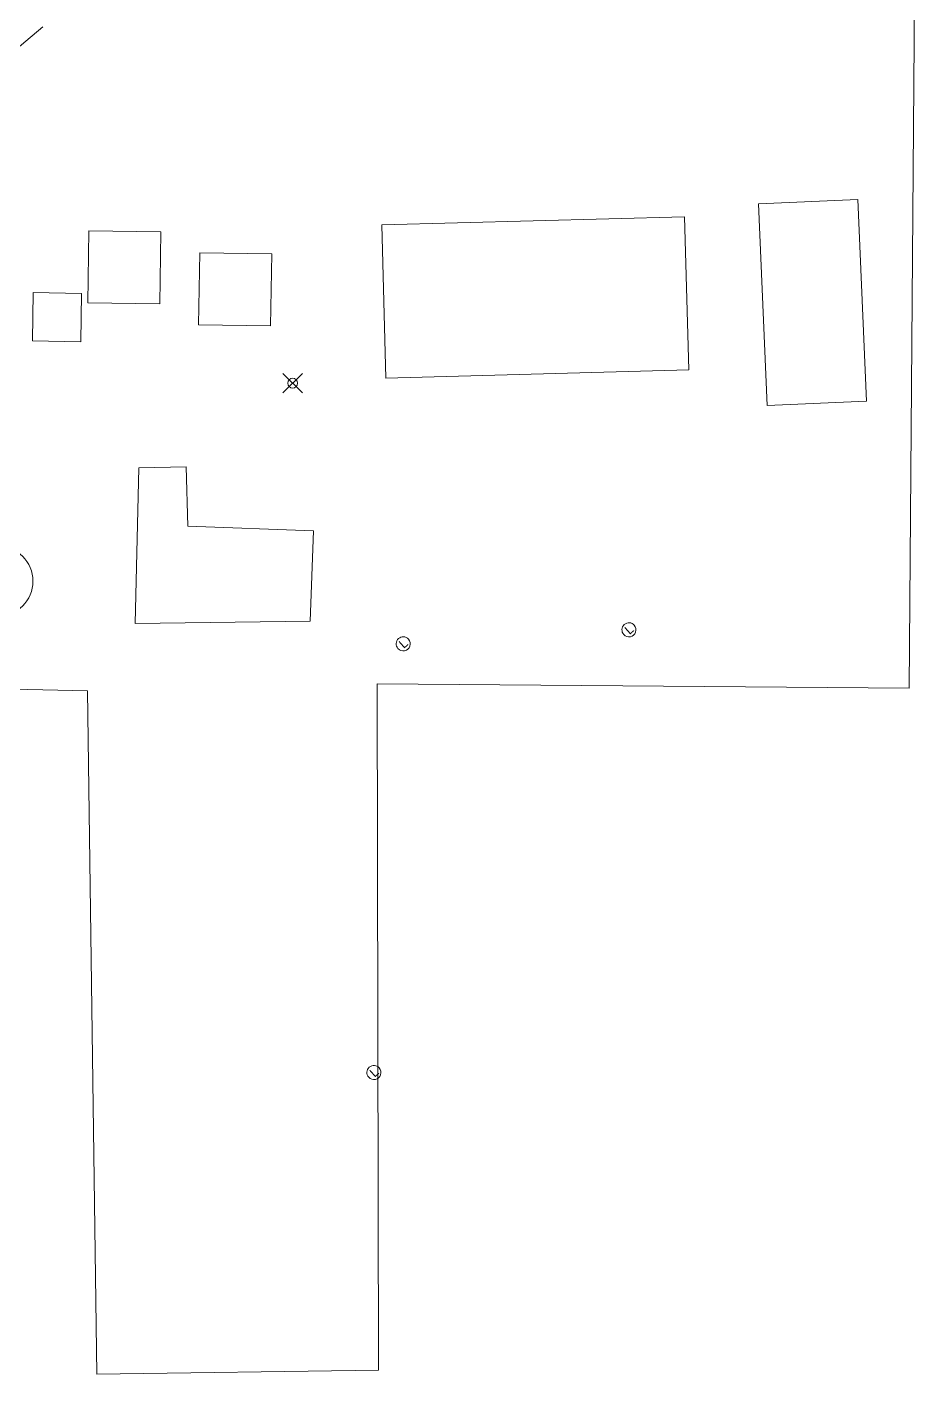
# Model space of a CAD drawing. Header units: millimetres. Extents: x -725228 to 10849, y -8846583 to 5995.
# Drawn here: x 10441.9 to 10532.7, y 5663.4 to 5801 of the extents above; entities that cross this region are included whole.
import ezdxf

# ---------------------------------------------------------------- set-up
doc = ezdxf.new("R2010")
doc.units = ezdxf.units.MM
doc.header["$PDMODE"] = 35
doc.header["$PDSIZE"] = 1
doc.layers.add('00-SIMB', color=1, linetype='Continuous', lineweight=0)
doc.layers.add('ES-Perfiles-g', color=4, linetype='Continuous')
doc.styles.get("Standard").update_dxf_attribs({"font": 'arial.ttf'})

# ---------------------------------------------------------------- blocks, each defined once
blk = doc.blocks.new('Ubicación_TOLOSA')
at = {"layer": '00-SIMB', "color": 1, "lineweight": 5, "ltscale": 2}
for p, q in [((369.4, -98.5), (370, -22.29)), ((239.54, -65.65), (280.86, -30.94)), ((354.01, -49.01), (364.17, -48.58)), ((354.89, -69.63), (354.01, -49.01)), ((364.17, -48.58), (365.05, -69.19)), ((315.51, -51.16), (346.45, -50.33)), ((315.51, -51.16), (346.45, -50.33)), ((346.45, -50.33), (346.88, -65.99)), ((346.45, -50.33), (346.88, -65.99)), ((285.49, -59.12), (285.59, -51.77)), ((285.59, -51.77), (285.49, -59.12)), ((285.59, -51.77), (292.94, -51.87)), ((292.94, -51.87), (285.59, -51.77)), ((292.94, -51.87), (292.84, -59.22)), ((292.84, -59.22), (292.94, -51.87)), ((315.93, -66.82), (315.51, -51.16)), ((315.93, -66.82), (315.51, -51.16)), ((296.8, -61.38), (296.91, -54.03)), ((296.91, -54.03), (296.8, -61.38)), ((296.91, -54.03), (304.26, -54.13)), ((304.26, -54.13), (296.91, -54.03)), ((304.26, -54.13), (304.15, -61.48)), ((304.15, -61.48), (304.26, -54.13)), ((279.81, -63.03), (279.88, -58.09)), ((279.88, -58.09), (279.81, -63.03)), ((279.88, -58.09), (284.82, -58.17)), ((284.82, -58.17), (279.88, -58.09)), ((284.82, -58.17), (284.75, -63.11)), ((284.75, -63.11), (284.82, -58.17)), ((292.84, -59.22), (285.49, -59.12)), ((285.49, -59.12), (292.84, -59.22)), ((304.15, -61.48), (296.8, -61.38)), ((296.8, -61.38), (304.15, -61.48)), ((284.75, -63.11), (279.81, -63.03)), ((279.81, -63.03), (284.75, -63.11)), ((346.88, -65.99), (315.93, -66.82)), ((346.88, -65.99), (315.93, -66.82)), ((365.05, -69.19), (354.89, -69.63)), ((290.3, -91.89), (290.7, -76)), ((290.7, -76), (290.3, -91.89)), ((290.7, -76), (295.52, -75.89)), ((295.52, -75.89), (290.7, -76)), ((295.52, -75.89), (295.69, -81.95)), ((295.69, -81.95), (295.52, -75.89)), ((295.69, -81.95), (308.54, -82.42)), ((308.54, -82.42), (295.69, -81.95)), ((308.54, -82.42), (308.2, -91.65)), ((308.2, -91.65), (308.54, -82.42)), ((308.2, -91.65), (290.3, -91.89)), ((290.3, -91.89), (308.2, -91.65)), ((249.74, -97.9), (285.43, -98.79)), ((285.43, -98.79), (286.39, -168.58)), ((315.19, -168.19), (315.05, -98.07)), ((315.05, -98.07), (369.4, -98.5)), ((286.39, -168.58), (315.19, -168.19))]:
    blk.add_line(p, q, dxfattribs=at)
blk.add_circle((276.29, -87.57), 3.58, dxfattribs=at)
for centre, start, end in [((340.77, -92.54), 41.5505, 221.5505), ((340.77, -92.54), 221.5505, 41.5505), ((317.7, -93.97), 41.5505, 221.5505), ((317.7, -93.97), 221.5505, 41.5505), ((314.71, -137.78), 41.5505, 221.5505), ((314.71, -137.78), 221.5505, 41.5505)]:
    blk.add_arc(centre, 0.718, start, end, dxfattribs=at)
blk.add_point((306.41, -67.34), dxfattribs=at)
for p in [(340.82, -93.08), (317.75, -94.51), (314.76, -138.32)]:
    blk.add_text('L', height=0.9, rotation=41.5505, dxfattribs=at).set_placement(p)

msp = doc.modelspace()

# ---------------------------------------------------------------- block references
at = {"layer": 'ES-Perfiles-g', "lineweight": 5}
msp.add_blockref('Ubicación_TOLOSA', (10162.675, 5831.965), dxfattribs=at)

doc.saveas('drawing.dxf')
